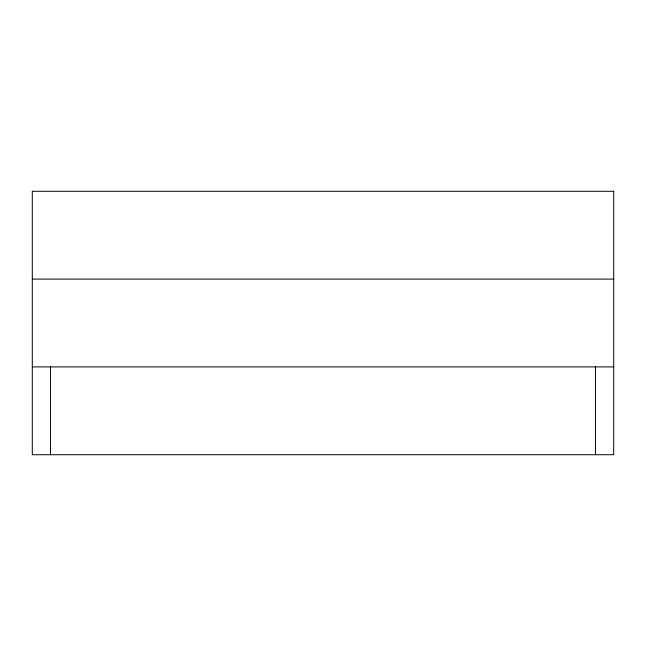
<?xml version="1.0" encoding="UTF-8"?>
<svg xmlns="http://www.w3.org/2000/svg" width="646" height="646" viewBox="0 0 646 646"><rect width="100%" height="100%" fill="white"/><g stroke="black" fill="none" stroke-linecap="round" stroke-linejoin="round"><path stroke-width="0.97" d="M32.3 279.096L613.7 279.096M32.3 366.904L613.7 366.904M595.531 366.904L595.531 454.719M50.469 366.904L50.469 454.719M613.7 191.281L32.3 191.281L32.3 454.719L613.7 454.719L613.7 191.281"/></g></svg>
